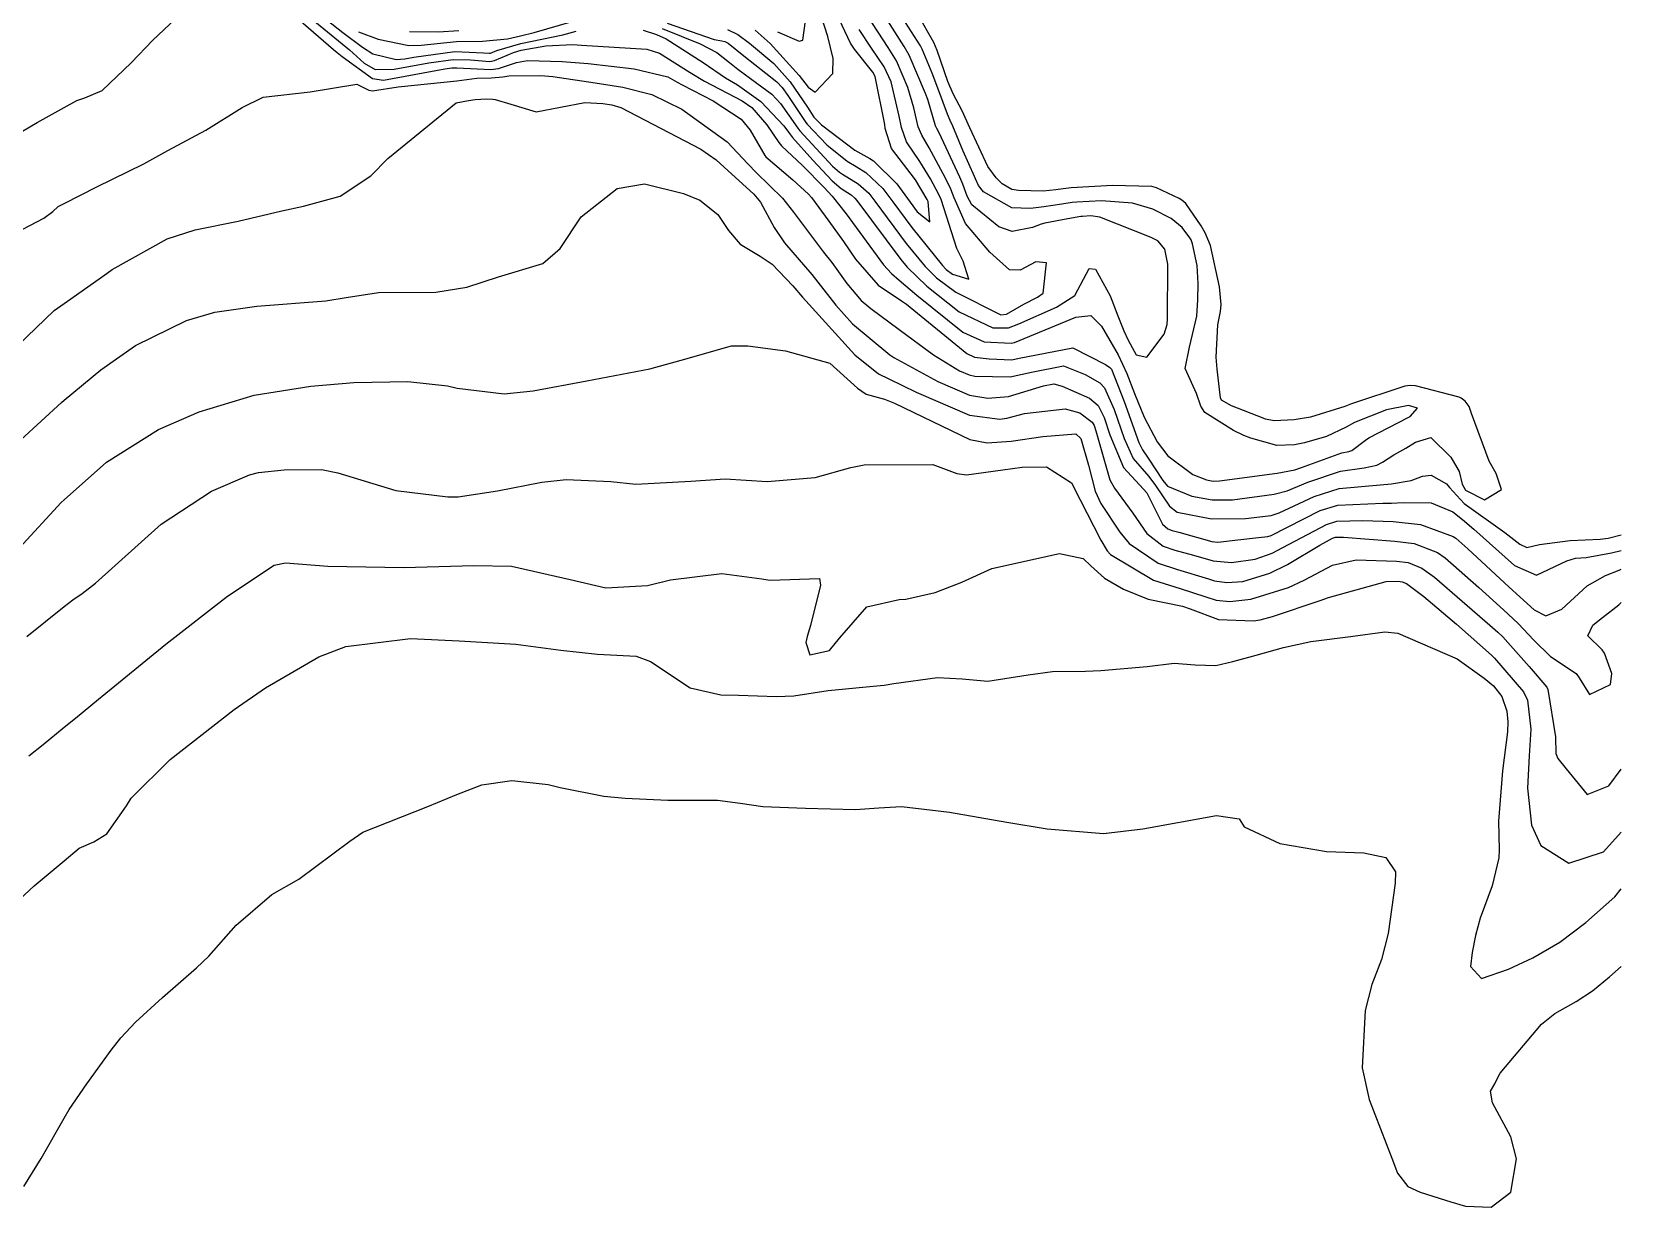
# Model space of a CAD drawing. Header units: feet. Extents: x 1313198 to 1317500, y 385000 to 389511.
# Drawn here: x 1317276.8 to 1317500, y 386245.5 to 386410.6 of the extents above; entities that cross this region are included whole.
import ezdxf

# ---------------------------------------------------------------- set-up
doc = ezdxf.new("R2010")
doc.units = ezdxf.units.FT
doc.layers.add('C-TOPO-MAJR', color=32, linetype='CONTINUOUS')

msp = doc.modelspace()

# ---------------------------------------------------------------- linework, layer by layer
at = {"layer": 'C-TOPO-MAJR'}
for points in [[(1317316.22, 386412.27), (1317319.83, 386409.31), (1317321.38, 386408.04), (1317323.44, 386406.18), (1317325.01, 386405.28), (1317327.68, 386405.31), (1317332.54, 386406.22), (1317335.95, 386406.68), (1317338.4, 386406.62), (1317341.12, 386406.42), (1317341.75, 386406.53), (1317344.44, 386407.67), (1317345.52, 386408.01), (1317348.94, 386408.59), (1317352.75, 386408.78), (1317353.97, 386408.72), (1317363.13, 386408.16), (1317364.95, 386407.58), (1317369.25, 386404.88), (1317371.27, 386403.64), (1317376.55, 386400.88), (1317377.89, 386399.93), (1317380.01, 386397.52), (1317381.68, 386395.04), (1317382.07, 386394.58), (1317385.02, 386391.79), (1317388.04, 386388.73), (1317389.18, 386387.5), (1317391.16, 386385.04), (1317396.39, 386377.86), (1317397.49, 386376.63), (1317398.6, 386375.71), (1317401.06, 386373.62), (1317407.54, 386368.4), (1317410.53, 386367.07), (1317414.33, 386366.87), (1317414.77, 386366.97), (1317423.39, 386370.49), (1317425.5, 386370.74), (1317427.02, 386369.26), (1317429.36, 386365.24), (1317430.58, 386362.62), (1317431.64, 386359.78), (1317433.02, 386356.45), (1317434.84, 386353), (1317436.3, 386351.05), (1317439.84, 386348.4), (1317441.75, 386347.67), (1317442.69, 386347.49), (1317443.6, 386347.51), (1317451.7, 386348.6), (1317454.15, 386349.08), (1317455.11, 386349.39), (1317460.78, 386351.48), (1317461.73, 386351.67), (1317462.18, 386351.81), (1317464.08, 386353.26), (1317464.56, 386353.57), (1317470.07, 386356.41), (1317470.37, 386356.58), (1317471.38, 386357.74), (1317470.14, 386358.12), (1317467.03, 386357.5), (1317462.56, 386355.7), (1317461.38, 386355.07), (1317458.63, 386353.77), (1317455.53, 386352.88), (1317454.12, 386352.57), (1317451.65, 386352.5), (1317447.98, 386353.51), (1317447.01, 386353.91), (1317445.53, 386354.61), (1317441.54, 386357.12), (1317440.98, 386358), (1317440.36, 386359.78), (1317438.77, 386363.28), (1317439.38, 386366.32), (1317440.38, 386370.64), (1317440.55, 386372.94), (1317440.6, 386375.25), (1317440.42, 386377.77), (1317439.8, 386380.82), (1317439.58, 386381.37), (1317439.41, 386381.66), (1317438.33, 386383.08), (1317436.79, 386384.35), (1317434.21, 386385.69), (1317431.37, 386386.53), (1317427.01, 386386.85), (1317423.54, 386386.66), (1317422.88, 386386.59), (1317421.45, 386386.36), (1317418.92, 386386.01), (1317417.05, 386385.77), (1317414.43, 386385.85), (1317410.43, 386388.13), (1317409.72, 386389.01), (1317409.29, 386389.95), (1317409.16, 386390.27), (1317407.6, 386393.81), (1317406.14, 386397.34), (1317405.77, 386398.14), (1317405.38, 386399.02), (1317404.16, 386402.28), (1317403.24, 386404.78), (1317401.82, 386408.16), (1317401.57, 386408.62), (1317396.52, 386416.52)], [(1317362.64, 386410.81), (1317364.52, 386410.19), (1317365.84, 386409.59), (1317371.07, 386406.25), (1317374.2, 386404.13), (1317375.87, 386403.11), (1317379.15, 386400.77), (1317382.4, 386397.37), (1317383.19, 386396.3), (1317383.62, 386395.76), (1317386.47, 386392.55), (1317389.17, 386389.67), (1317390.46, 386388.59), (1317391.85, 386387.67), (1317392.34, 386387.24), (1317392.63, 386386.87), (1317398.81, 386378.6), (1317399.73, 386377.51), (1317402.46, 386374.84), (1317407.03, 386371.27), (1317411.75, 386369.02), (1317413.96, 386369.03), (1317415.41, 386369.57), (1317420.7, 386371.9), (1317423.25, 386373.55), (1317425.28, 386377.33), (1317426.15, 386377.26), (1317428.23, 386373.52), (1317429.31, 386370.71), (1317430.14, 386368.6), (1317430.75, 386367.29), (1317431.87, 386365.2), (1317433.37, 386364.89), (1317435.8, 386368.11), (1317436.23, 386369.5), (1317436.27, 386370.26), (1317436.3, 386377.96), (1317435.89, 386380.08), (1317434.92, 386381.21), (1317434, 386381.7), (1317426.79, 386384.55), (1317425.49, 386384.72), (1317424.34, 386384.65), (1317424.12, 386384.63), (1317422.28, 386384.33), (1317419.05, 386383.69), (1317418.51, 386383.57), (1317417.31, 386383.12), (1317414.45, 386382.56), (1317412.58, 386383.21), (1317408.8, 386386.26), (1317408.16, 386387.51), (1317407.55, 386389.2), (1317407.13, 386390.16), (1317404.2, 386396.38), (1317403.88, 386396.99), (1317403.71, 386397.38), (1317402.61, 386401.05), (1317402.3, 386401.93), (1317399.99, 386407.31), (1317399.31, 386408.5), (1317395.35, 386414.68)], [(1317374.46, 386410.92), (1317375.92, 386410.22), (1317377.58, 386408.99), (1317380.97, 386406.14), (1317383.28, 386403.56), (1317385.71, 386399.98), (1317386.61, 386398.59), (1317386.68, 386398.5), (1317387.7, 386397.5), (1317392.37, 386393.98), (1317394.48, 386392.77), (1317394.96, 386392.47), (1317398.26, 386389.24), (1317400.15, 386386.65), (1317401.1, 386385.3), (1317402.88, 386383.89), (1317402.65, 386386.76), (1317402.53, 386387.03), (1317400.87, 386389.8), (1317400.28, 386390.59), (1317397.49, 386394.21), (1317396.64, 386397), (1317396.56, 386397.57), (1317395.2, 386404.28), (1317394.87, 386404.93), (1317392.31, 386408.14), (1317391.73, 386409), (1317389.04, 386414.74)], [(1317378.38, 386410.79), (1317380.48, 386408.92), (1317384.56, 386404.45), (1317385.83, 386402.79), (1317386.79, 386402.11), (1317389.28, 386404.7), (1317389.33, 386406.82), (1317388.55, 386409.91), (1317387.19, 386414.12)], [(1317272.35, 386394.81), (1317277.51, 386397.84), (1317281.32, 386399.94), (1317283.07, 386400.91), (1317284.22, 386401.32), (1317286.65, 386402.32), (1317290.7, 386406.23), (1317293.76, 386409.39), (1317296.92, 386412.37)], [(1317314.23, 386412.34), (1317319.16, 386408.1), (1317319.64, 386407.69), (1317320.34, 386407.09), (1317324.62, 386404.03), (1317326.15, 386403.8), (1317334.76, 386405.4), (1317335.74, 386405.53), (1317336.45, 386405.52), (1317341.22, 386405.28), (1317342.3, 386405.44), (1317344.83, 386406.29), (1317346.39, 386406.57), (1317351.27, 386406.42), (1317354.92, 386406.11), (1317361.39, 386405.38), (1317366.1, 386404.24), (1317367.43, 386403.52), (1317368.11, 386403.12), (1317372.45, 386400.89), (1317376.39, 386398.31), (1317377.64, 386396.76), (1317379.72, 386393.19), (1317379.85, 386393.04), (1317383.66, 386389.79), (1317385.84, 386387.8), (1317386.28, 386387.3), (1317388.7, 386384), (1317390.76, 386381.12), (1317392.45, 386378.65), (1317395.64, 386374.98), (1317398.91, 386372.82), (1317399.6, 386372.35), (1317408.08, 386365.39), (1317409.18, 386364.9), (1317411.22, 386364.67), (1317414.39, 386364.54), (1317415.46, 386364.76), (1317423, 386366.19), (1317427.55, 386363.86), (1317428.17, 386363.45), (1317428.39, 386363.19), (1317430.21, 386358.65), (1317432.26, 386352.9), (1317432.76, 386351.87), (1317433.57, 386350.72), (1317435.62, 386347.58), (1317436.29, 386346.8), (1317439.7, 386345.39), (1317442.57, 386344.84), (1317445.41, 386344.88), (1317451.26, 386345.64), (1317453.09, 386346.13), (1317456, 386347.34), (1317460.58, 386348.87), (1317463.9, 386349.36), (1317465.67, 386349.72), (1317466.49, 386350.14), (1317468.07, 386351.16), (1317469.73, 386352.12), (1317471.12, 386352.95), (1317473.27, 386353.61), (1317476.05, 386350.83), (1317477.22, 386348.86), (1317477.67, 386347.05), (1317478.13, 386346.22), (1317480.79, 386344.85), (1317483.2, 386346.3), (1317482.45, 386348.54), (1317481.44, 386350.3), (1317478.98, 386356.99), (1317478.65, 386357.95), (1317478.07, 386358.7), (1317477.53, 386359.14), (1317477.22, 386359.29), (1317471.1, 386360.87), (1317470.35, 386360.93), (1317469.59, 386360.8), (1317469.46, 386360.76), (1317462.12, 386358.33), (1317461.18, 386357.99), (1317456.37, 386356.45), (1317454.05, 386356.08), (1317451.26, 386355.95), (1317450.05, 386356.19), (1317449.72, 386356.32), (1317445.28, 386358.06), (1317443.88, 386358.86), (1317443.7, 386359.17), (1317443.24, 386363.19), (1317443.11, 386364.91), (1317443.35, 386369.42), (1317443.73, 386371.32), (1317443.82, 386372.28), (1317443.6, 386374.76), (1317442.32, 386380.57), (1317441.57, 386382.36), (1317441.01, 386383.34), (1317438.85, 386386.46), (1317438.29, 386386.96), (1317437.9, 386387.18), (1317434.74, 386388.66), (1317434.08, 386388.84), (1317428.55, 386389.02), (1317422.74, 386388.67), (1317421.63, 386388.55), (1317420.61, 386388.38), (1317418.8, 386388.21), (1317415.37, 386388.29), (1317414.4, 386388.43), (1317413.06, 386389.22), (1317412.19, 386390.06), (1317411.04, 386391.68), (1317408.53, 386397.11), (1317407.45, 386399.5), (1317406.18, 386401.87), (1317405.42, 386403.62), (1317403.94, 386407.97), (1317403.46, 386409.08), (1317401.14, 386413.12)], [(1317318.24, 386412.19), (1317320.47, 386410.46), (1317323.22, 386408.41), (1317324.65, 386407.48), (1317327.94, 386406.68), (1317329.16, 386406.79), (1317330.4, 386407.02), (1317336.17, 386407.83), (1317340.22, 386407.64), (1317341.01, 386407.57), (1317341.2, 386407.6), (1317342.09, 386407.94), (1317345.47, 386408.92), (1317351.33, 386410.16), (1317353.22, 386410.66)], [(1317322.65, 386410.59), (1317325.4, 386409.56), (1317329.73, 386408.64), (1317331.45, 386408.68), (1317336.43, 386409.21), (1317340.08, 386409.25), (1317343.57, 386409.58), (1317345.41, 386410.02), (1317347.34, 386410.48), (1317352.65, 386412.01)], [(1317365.28, 386411.02), (1317370.62, 386408.89), (1317372.96, 386407.67), (1317374.75, 386406.27), (1317375.93, 386405.31), (1317378.6, 386403.36), (1317380.71, 386401.81), (1317381.91, 386400.53), (1317384.34, 386397.07), (1317384.64, 386396.68), (1317389.23, 386391.7), (1317390.2, 386390.86), (1317390.61, 386390.61), (1317392.85, 386389.21), (1317394.31, 386387.91), (1317395.19, 386386.8), (1317399.58, 386380.87), (1317402.23, 386377.63), (1317403.82, 386376.02), (1317406.55, 386374), (1317412.88, 386370.84), (1317413.64, 386370.92), (1317416.09, 386372.33), (1317418.02, 386373.3), (1317418.81, 386373.9), (1317419.3, 386378.12), (1317417.78, 386378.3), (1317415.57, 386377.13), (1317414.07, 386377.15), (1317411.33, 386379.63), (1317407.9, 386383.66), (1317406.31, 386387.26), (1317405.85, 386388.47), (1317405.08, 386390.04), (1317402.79, 386394.3), (1317401.75, 386396.07), (1317401.28, 386397.25), (1317400.63, 386399.92), (1317399.82, 386402.75), (1317398.21, 386406.48), (1317397.02, 386408.38), (1317394.16, 386412.81)], [(1317365.99, 386411.79), (1317372.59, 386409.51), (1317373.67, 386409.29), (1317374.11, 386409.23), (1317374.57, 386408.99), (1317376.77, 386407.19), (1317381.42, 386403.53), (1317382.14, 386402.77), (1317382.93, 386401.63), (1317385.47, 386397.83), (1317385.66, 386397.59), (1317388.43, 386394.73), (1317391.29, 386392.42), (1317392.53, 386391.68), (1317393.89, 386390.82), (1317396.28, 386388.58), (1317397.71, 386386.72), (1317400.35, 386383.1), (1317404.66, 386377.75), (1317405.18, 386377.21), (1317406.09, 386376.55), (1317408.35, 386375.85), (1317407.59, 386378.38), (1317406.69, 386380.17), (1317404.48, 386387.01), (1317404.18, 386387.75), (1317403, 386389.92), (1317401.48, 386392.36), (1317399.62, 386395.14), (1317398.92, 386397.13), (1317398.61, 386398.75), (1317397.46, 386403.53), (1317396.49, 386405.68), (1317394.7, 386408.26), (1317392.96, 386410.92)], [(1317381.52, 386410.58), (1317384.52, 386409.25), (1317385.07, 386409.41), (1317385.44, 386412.11)], [(1317329.82, 386410.62), (1317333.87, 386410.56), (1317336.72, 386410.74)], [(1317275.53, 386382.85), (1317278.44, 386384.41), (1317279.72, 386385.35), (1317280.49, 386386.03), (1317281.32, 386386.46), (1317285.92, 386388.8), (1317292.51, 386392.03), (1317295.86, 386393.89), (1317301.19, 386396.77), (1317306.32, 386399.93), (1317309.28, 386401.38), (1317315.84, 386402.17), (1317322.42, 386403.23), (1317324.11, 386402.38), (1317324.62, 386402.28), (1317328.2, 386402.83), (1317336.47, 386403.71), (1317339.28, 386404.05), (1317341.33, 386404.12), (1317342.9, 386404.26), (1317343.77, 386404.39), (1317348.25, 386404.44), (1317349.93, 386404.29), (1317355.91, 386403.39), (1317359.78, 386402.81), (1317363.87, 386401.76), (1317368.06, 386399.73), (1317374.44, 386395.13), (1317377.31, 386392.05), (1317378.53, 386390.79), (1317382.22, 386387.2), (1317383.74, 386385.26), (1317387.97, 386379.65), (1317389.13, 386378.19), (1317391.24, 386375.22), (1317393.25, 386372.84), (1317394.62, 386371.72), (1317398.58, 386368.77), (1317403.39, 386365.24), (1317407.07, 386362.98), (1317408.41, 386362.39), (1317409.22, 386362.23), (1317414.19, 386362.11), (1317417.17, 386362.81), (1317421.66, 386363.67), (1317424.71, 386362.44), (1317426.75, 386361.3), (1317427.45, 386360.6), (1317428.8, 386357.53), (1317430.17, 386353.47), (1317431.45, 386350.67), (1317433.65, 386348.13), (1317434.58, 386346.89), (1317436.55, 386343.97), (1317437.64, 386343.11), (1317442.46, 386342.19), (1317447.23, 386342.24), (1317450.83, 386342.68), (1317451.96, 386343.04), (1317456.88, 386345.34), (1317460.4, 386346.43), (1317466.15, 386346.97), (1317467.75, 386347.1), (1317470.48, 386347.58), (1317472.1, 386348.19), (1317473.32, 386348.32), (1317475.46, 386347.12), (1317475.88, 386346.59), (1317477.94, 386344.35), (1317483.64, 386340.27), (1317485.78, 386338.62), (1317486.74, 386338.17), (1317488.53, 386338.57), (1317492.82, 386339.14), (1317497.06, 386339.33), (1317498.16, 386339.5), (1317500, 386339.97)], [(1317274.79, 386366.55), (1317279.91, 386371.43), (1317281.32, 386372.42), (1317282.24, 386373.07), (1317287.35, 386376.7), (1317288.05, 386377.22), (1317295.76, 386381.49), (1317299.7, 386382.78), (1317305.74, 386383.98), (1317311.87, 386385.46), (1317314.94, 386386.09), (1317320.09, 386387.49), (1317324.37, 386390.37), (1317326.75, 386392.79), (1317336.35, 386400.59), (1317338.12, 386400.94), (1317339.02, 386401.05), (1317340.64, 386401.16), (1317341.53, 386401.11), (1317341.83, 386401.08), (1317344.04, 386400.43), (1317347.59, 386399.35), (1317354.45, 386400.64), (1317356.95, 386400.53), (1317358.22, 386400.32), (1317359.48, 386399.94), (1317370.72, 386394.11), (1317372.89, 386392.59), (1317374.02, 386391.55), (1317378.16, 386387.8), (1317379.11, 386386.68), (1317381.02, 386383.08), (1317382.5, 386380.95), (1317386.3, 386376.49), (1317389.69, 386372.18), (1317392.05, 386369.58), (1317397.29, 386365.21), (1317397.85, 386364.86), (1317404.04, 386361.48), (1317408.45, 386359.57), (1317411.03, 386359.13), (1317413.96, 386359.39), (1317418.87, 386360.86), (1317420.32, 386361.14), (1317421.47, 386360.82), (1317425.33, 386359.15), (1317426.54, 386358.11), (1317427.39, 386356.41), (1317428.16, 386354.01), (1317430.08, 386349.42), (1317432.92, 386346.35), (1317433.37, 386345.83), (1317435.59, 386341.44), (1317436.34, 386340.77), (1317436.93, 386340.57), (1317437.85, 386340.32), (1317442.48, 386339.02), (1317443.35, 386338.93), (1317446.14, 386339.23), (1317449.07, 386339.57), (1317450.39, 386339.73), (1317450.82, 386339.87), (1317457.74, 386343.37), (1317460.22, 386344.12), (1317466.53, 386344.41), (1317467.73, 386344.4), (1317469.38, 386344.49), (1317473.33, 386344.45), (1317476.35, 386343.16), (1317477.71, 386342.09), (1317479.29, 386340.75), (1317485.03, 386335.66), (1317488.08, 386334.27), (1317492.36, 386336.3), (1317493.58, 386336.65), (1317495.08, 386336.78), (1317498.64, 386337.41), (1317499.99, 386337.76), (1317500, 386337.76)], [(1317275.23, 386353.31), (1317280.92, 386358.53), (1317281.32, 386358.86), (1317286.46, 386363.11), (1317291.34, 386366.52), (1317298.49, 386370.05), (1317302.45, 386371.2), (1317308.39, 386372.07), (1317318.08, 386372.81), (1317320.92, 386373.28), (1317325.45, 386373.98), (1317333.5, 386374.01), (1317337.88, 386374.72), (1317342.31, 386376.16), (1317348.54, 386378.06), (1317350.97, 386380.15), (1317353.93, 386384.58), (1317358.99, 386388.58), (1317362.83, 386389.22), (1317368.32, 386387.86), (1317370.61, 386386.92), (1317373.14, 386384.92), (1317374.64, 386382.69), (1317376.28, 386380.78), (1317379.05, 386379.09), (1317380.73, 386377.93), (1317383.67, 386374.91), (1317385.02, 386373.33), (1317392.38, 386365.2), (1317395.68, 386362.57), (1317397.16, 386361.84), (1317400.99, 386359.96), (1317408.48, 386356.74), (1317412.75, 386356.19), (1317413.71, 386356.35), (1317416.19, 386356.98), (1317421.92, 386357.66), (1317423.95, 386357.07), (1317425.69, 386355.78), (1317425.98, 386355.29), (1317426.21, 386354.54), (1317428.18, 386347.69), (1317428.83, 386346.49), (1317431.41, 386342.98), (1317433.36, 386340.14), (1317435.66, 386338.37), (1317437.31, 386337.81), (1317439.92, 386337.07), (1317442.67, 386336.32), (1317445.28, 386336.05), (1317448.61, 386336.52), (1317450.98, 386337.39), (1317452.48, 386338.16), (1317458.59, 386341.42), (1317460.05, 386341.87), (1317463.7, 386341.97), (1317467.96, 386341.81), (1317471.79, 386341.39), (1317476.39, 386339.73), (1317476.78, 386339.46), (1317478.45, 386337.96), (1317484.26, 386332.58), (1317487.79, 386329.4), (1317489.41, 386328.56), (1317491.66, 386329.49), (1317495.2, 386332.8), (1317497.8, 386334.25), (1317499.73, 386335), (1317500, 386335.13)], [(1317275.05, 386338.13), (1317280.89, 386344.47), (1317281.32, 386344.85), (1317287.28, 386350.15), (1317294.57, 386354.74), (1317300.28, 386357.2), (1317308, 386359.56), (1317315.95, 386360.83), (1317321.99, 386361.35), (1317329.56, 386361.49), (1317335.16, 386360.85), (1317336.53, 386360.56), (1317343.12, 386359.74), (1317347.2, 386360.16), (1317354.71, 386361.57), (1317363.57, 386363.24), (1317367.98, 386364.46), (1317375.05, 386366.49), (1317377.32, 386366.48), (1317382.62, 386365.8), (1317388.86, 386364.07), (1317392.73, 386360.52), (1317393.94, 386359.72), (1317396.51, 386358.98), (1317397.91, 386358.43), (1317408.53, 386353.35), (1317410.95, 386352.88), (1317414.3, 386353.12), (1317418.77, 386353.74), (1317423.41, 386354.11), (1317424.1, 386353.49), (1317425.17, 386349.73), (1317426.11, 386346.07), (1317426.93, 386344.34), (1317429.59, 386340.32), (1317430.91, 386338.71), (1317434.98, 386335.96), (1317437.68, 386335.06), (1317442.03, 386333.75), (1317442.88, 386333.51), (1317444.6, 386333.26), (1317446.85, 386333.38), (1317450.65, 386334.58), (1317453.14, 386335.77), (1317457.68, 386338.49), (1317459.43, 386339.49), (1317459.89, 386339.63), (1317460.98, 386339.64), (1317468.19, 386339.08), (1317470.94, 386338.72), (1317474.18, 386337.49), (1317475.28, 386336.74), (1317480.01, 386332.57), (1317483.47, 386329.42), (1317485.54, 386327.48), (1317487.71, 386325.15), (1317490.07, 386322.87), (1317493.66, 386320.46), (1317494.08, 386319.87), (1317495.56, 386317.52), (1317498.48, 386318.93), (1317498.66, 386320.46), (1317497.67, 386323.34), (1317497.32, 386323.78), (1317495.32, 386325.77), (1317496.03, 386327.26), (1317497.35, 386328.32), (1317499.65, 386330.11), (1317500, 386330.47)], [(1317276.07, 386325.68), (1317281.32, 386329.89), (1317282.51, 386330.84), (1317283.86, 386331.72), (1317285.72, 386333.18), (1317294.92, 386341.44), (1317302, 386346.1), (1317307.34, 386348.37), (1317308.61, 386348.68), (1317312.2, 386349.06), (1317317.46, 386349.12), (1317319.76, 386348.63), (1317327.91, 386346.15), (1317335.19, 386345.27), (1317336.63, 386345.29), (1317342.16, 386346.14), (1317348.41, 386347.36), (1317351.8, 386347.7), (1317358.07, 386347.45), (1317361.6, 386347.06), (1317369.33, 386347.47), (1317374.17, 386347.79), (1317380.07, 386347.43), (1317386.77, 386347.98), (1317391.82, 386349.38), (1317393.66, 386349.79), (1317403.34, 386349.81), (1317406.69, 386348.58), (1317408.06, 386348.36), (1317413.16, 386349.09), (1317415.88, 386349.44), (1317419.26, 386349.51), (1317422.8, 386347.25), (1317424, 386344.85), (1317426.89, 386339.19), (1317427.8, 386337.72), (1317428.29, 386337.19), (1317434.3, 386333.56), (1317438.05, 386332.39), (1317441.64, 386331.24), (1317443.13, 386330.76), (1317445.02, 386330.58), (1317447.97, 386330.92), (1317453.27, 386332.57), (1317455.45, 386333.57), (1317459.46, 386335.7), (1317462.78, 386336.46), (1317468.44, 386336.27), (1317470.08, 386336.04), (1317471.99, 386335.28), (1317473.79, 386334), (1317481.53, 386327.28), (1317482.67, 386326.27), (1317483.36, 386325.62), (1317484.08, 386324.85), (1317487.06, 386321.46), (1317489.54, 386318.58), (1317489.71, 386318.24), (1317490.77, 386311.57), (1317490.82, 386309.26), (1317491.08, 386308.53), (1317492.29, 386307.08), (1317495.22, 386303.47), (1317498.25, 386304.7), (1317500, 386307.04)], [(1317276.36, 386308.92), (1317278.36, 386310.53), (1317281.32, 386312.92), (1317282.92, 386314.21), (1317286.14, 386316.89), (1317295.6, 386324.61), (1317304.26, 386331.34), (1317310.83, 386335.7), (1317312.42, 386336.01), (1317318.36, 386335.56), (1317329.04, 386335.35), (1317338.87, 386335.66), (1317344.15, 386335.54), (1317352.37, 386333.69), (1317357.4, 386332.5), (1317363.22, 386332.82), (1317366.47, 386333.63), (1317373.66, 386334.52), (1317379.3, 386333.76), (1317380.43, 386333.6), (1317387.4, 386333.8), (1317387.52, 386332.9), (1317386.14, 386327.2), (1317385.65, 386325.65), (1317385.47, 386324.85), (1317386.03, 386323.09), (1317388.82, 386323.71), (1317390.23, 386325.43), (1317394.05, 386329.84), (1317398.59, 386330.85), (1317399.52, 386330.93), (1317403.66, 386331.86), (1317407.38, 386333.29), (1317411.62, 386335.23), (1317421.11, 386337.33), (1317424.44, 386336.61), (1317425.51, 386335.58), (1317427.43, 386333.85), (1317430.08, 386332.34), (1317433.55, 386330.91), (1317438.39, 386329.92), (1317439.47, 386329.58), (1317443.43, 386328.08), (1317448.36, 386327.85), (1317449.29, 386328.01), (1317451.03, 386328.49), (1317457.74, 386330.74), (1317458.91, 386331.15), (1317467, 386333.38), (1317468.68, 386333.44), (1317469.22, 386333.37), (1317469.84, 386333.11), (1317472.3, 386331.3), (1317476.88, 386327.39), (1317481.78, 386323.06), (1317482.21, 386322.65), (1317486.27, 386317.9), (1317486.82, 386316.72), (1317487.29, 386312.68), (1317487.08, 386308.9), (1317486.83, 386304.4), (1317487.41, 386299.16), (1317488.7, 386296.33), (1317492.62, 386293.83), (1317497.5, 386295.43), (1317500, 386298.21)], [(1317272.39, 386286.26), (1317277.09, 386290.67), (1317281.32, 386294.19), (1317283.44, 386295.95), (1317285.46, 386296.84), (1317287.29, 386297.95), (1317290.09, 386301.89), (1317290.74, 386302.97), (1317296.2, 386308.42), (1317305.19, 386315.44), (1317309.61, 386318.46), (1317317.08, 386322.8), (1317320.89, 386324.26), (1317329.96, 386325.38), (1317336.78, 386325.05), (1317344.74, 386324.58), (1317351.08, 386323.74), (1317356.2, 386323.17), (1317361.64, 386322.9), (1317363.68, 386322.14), (1317369.25, 386318.48), (1317373.53, 386317.49), (1317376.03, 386317.45), (1317381.36, 386317.23), (1317383.8, 386317.34), (1317388.61, 386318.1), (1317394.92, 386318.68), (1317396.48, 386318.85), (1317397.85, 386319.09), (1317403.96, 386319.91), (1317407.46, 386319.72), (1317411.04, 386319.4), (1317416.69, 386320.27), (1317420.12, 386320.75), (1317424.78, 386320.82), (1317426.9, 386320.88), (1317433.43, 386321.48), (1317437.21, 386321.95), (1317440.17, 386321.7), (1317443.08, 386321.6), (1317445.43, 386322.18), (1317448.74, 386323.07), (1317452.58, 386324.14), (1317456.39, 386324.96), (1317461.97, 386325.68), (1317466.81, 386326.34), (1317468.61, 386326.15), (1317476.98, 386322.52), (1317480.77, 386319.81), (1317482.08, 386318.73), (1317483.23, 386317.26), (1317483.92, 386315.19), (1317484.09, 386313.69), (1317484.02, 386312.29), (1317483.34, 386306.79), (1317482.77, 386299.76), (1317482.86, 386295.71), (1317482.81, 386294.58), (1317481.86, 386290.66), (1317480.21, 386286.11), (1317479.52, 386283.67), (1317479.06, 386281.31), (1317478.81, 386279.36), (1317480.36, 386277.63), (1317484.15, 386278.95), (1317487.57, 386280.57), (1317491.36, 386282.76), (1317495.02, 386285.51), (1317499.1, 386289.12), (1317500, 386290.23)], [(1317275.66, 386248.45), (1317278.06, 386252.38), (1317281.32, 386258.04), (1317282, 386259.27), (1317284.51, 386262.84), (1317287.92, 386267.61), (1317289.25, 386269.34), (1317291.34, 386271.5), (1317295.1, 386275), (1317299.92, 386279.17), (1317301.61, 386280.79), (1317305.49, 386285.12), (1317310.49, 386289.46), (1317314.29, 386291.62), (1317321.42, 386296.95), (1317323.26, 386298.22), (1317332.39, 386301.8), (1317336.46, 386303.48), (1317339.99, 386304.85), (1317344.17, 386305.46), (1317349.29, 386304.88), (1317350.98, 386304.46), (1317357.12, 386303.27), (1317360.11, 386302.96), (1317366.11, 386302.67), (1317370.76, 386302.68), (1317373.09, 386302.69), (1317376.24, 386302.27), (1317379.45, 386301.82), (1317385.41, 386301.59), (1317392.47, 386301.4), (1317395.74, 386301.6), (1317398.93, 386301.78), (1317405.64, 386301), (1317413.73, 386299.61), (1317419.39, 386298.66), (1317427.28, 386298), (1317432.8, 386298.69), (1317443.15, 386300.53), (1317446.32, 386300.08), (1317446.45, 386299.93), (1317447.05, 386298.97), (1317452.04, 386296.63), (1317458.62, 386295.48), (1317463.84, 386295.3), (1317466.92, 386294.62), (1317468.28, 386292.64), (1317468.27, 386291.02), (1317467.26, 386283.96), (1317466.33, 386280.32), (1317465.85, 386279.09), (1317464.98, 386276.83), (1317464.03, 386273.16), (1317463.63, 386265.11), (1317464.61, 386260.68), (1317467.77, 386252.42), (1317468.6, 386250.31), (1317470.02, 386248.44), (1317471.78, 386247.66), (1317476.06, 386246.3), (1317478.14, 386245.68), (1317481.73, 386245.54), (1317484.48, 386247.67), (1317485.27, 386252.33), (1317484.52, 386255.44), (1317481.9, 386260.21), (1317481.64, 386261.82), (1317482.24, 386262.88), (1317482.78, 386263.92), (1317482.99, 386264.38), (1317488.8, 386271.24), (1317490.69, 386272.72), (1317493.68, 386274.42), (1317495.96, 386275.94), (1317498.35, 386277.89), (1317500, 386279.36)]]:
    msp.add_lwpolyline(points, dxfattribs=at)

doc.saveas('drawing.dxf')
